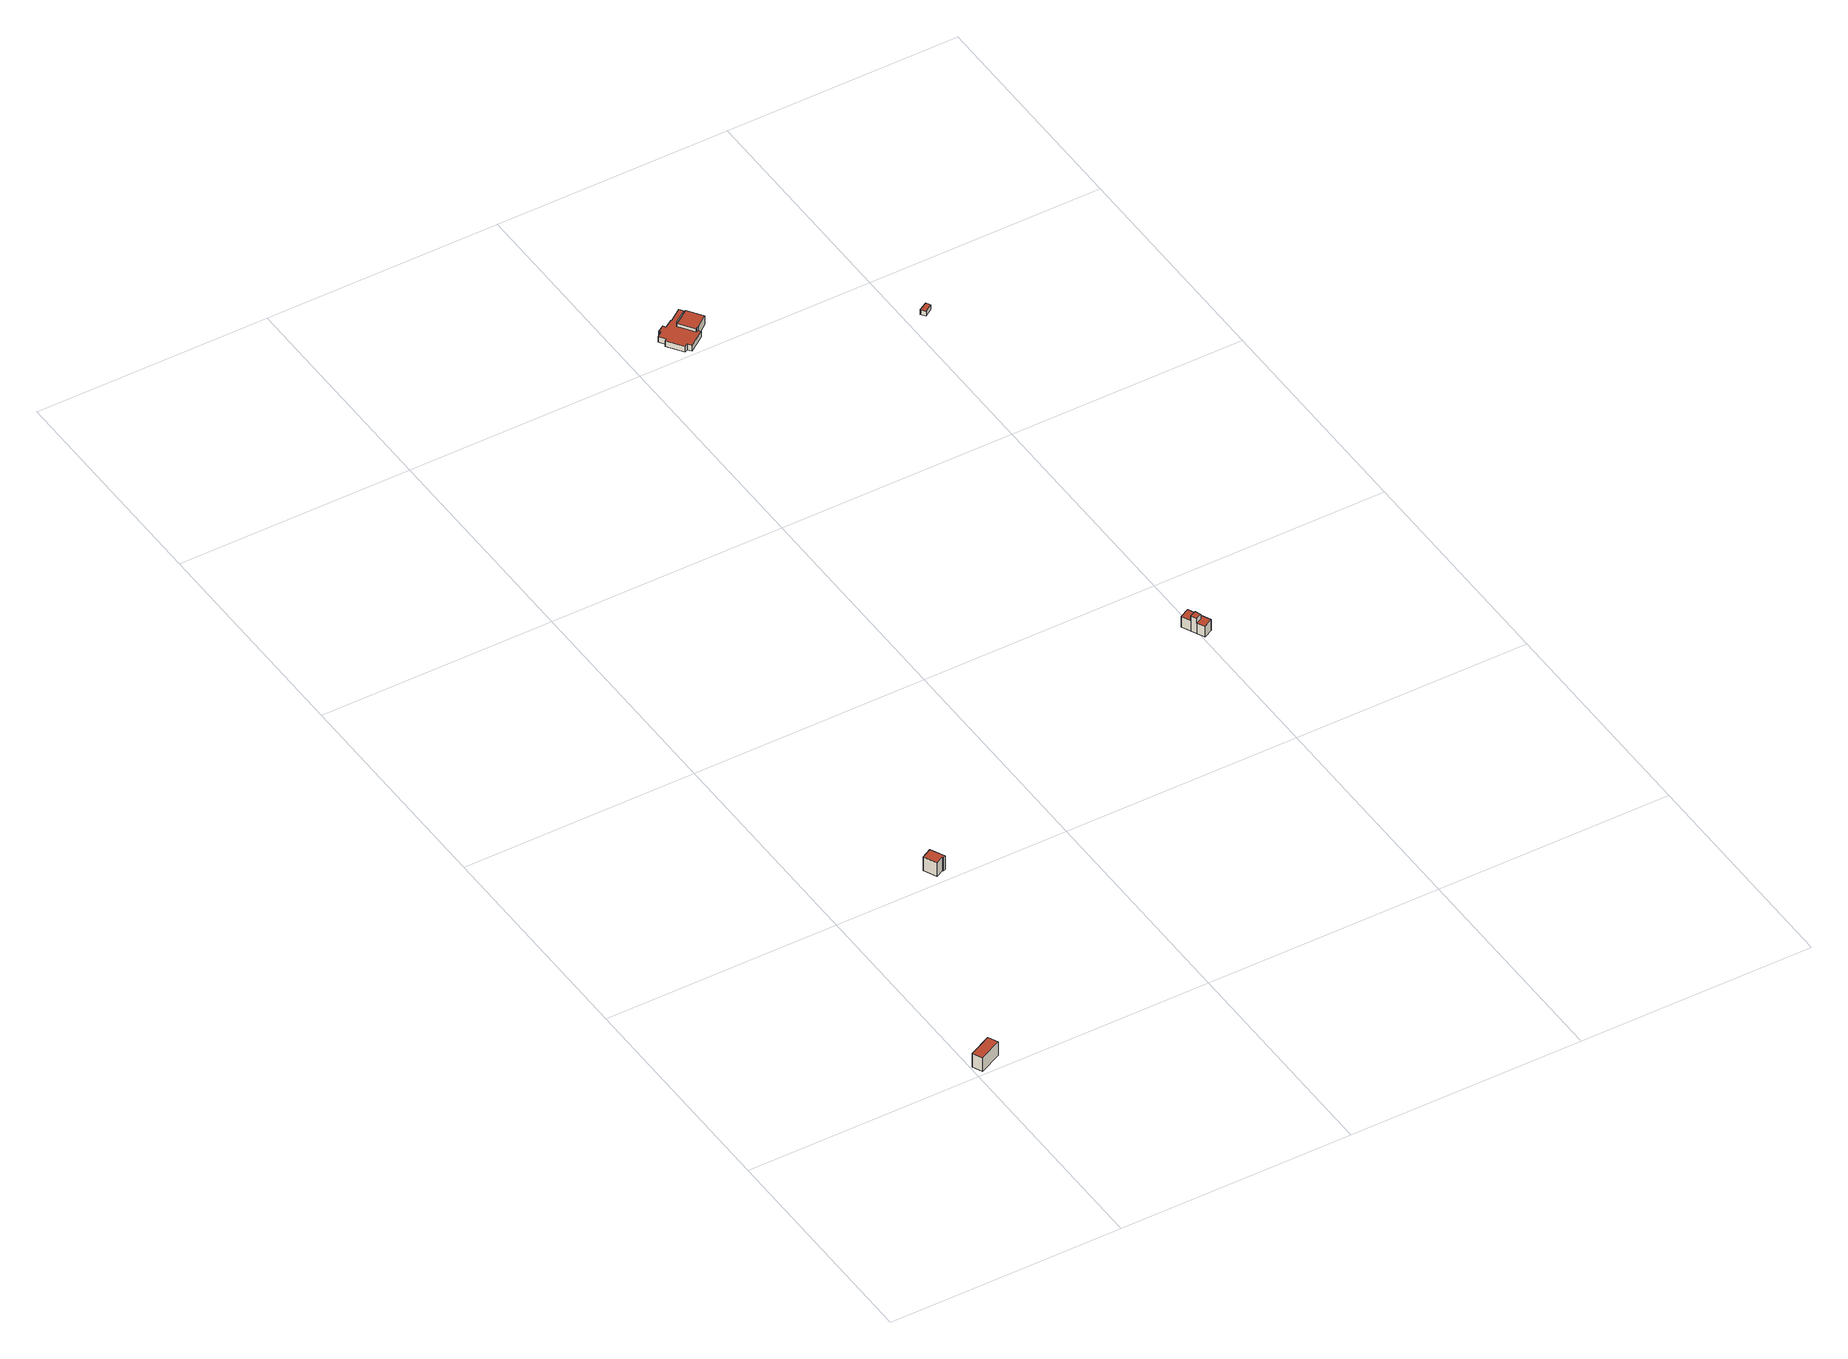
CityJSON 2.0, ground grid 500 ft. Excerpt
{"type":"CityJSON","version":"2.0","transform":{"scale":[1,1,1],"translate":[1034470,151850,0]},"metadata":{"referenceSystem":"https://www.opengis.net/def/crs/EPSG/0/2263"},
"CityObjects":{
"building1":{"type":"Building","attributes":{"name":"Bldg_1210016924","BIN":"4463394"},"geometry":[{"type":"MultiSurface","lod":"2","boundaries":[[[0,1,2,3]],[[4,5,6,7]],[[0,3,7,6]],[[1,0,6,5]],[[2,1,5,4]],[[3,2,4,7]]],"semantics":{"surfaces":[{"type":"RoofSurface","BIN":"4463394"},{"type":"GroundSurface"},{"type":"WallSurface"}],"values":[0,1,2,2,2,2]}}]},
"building2":{"type":"Building","attributes":{"name":"Bldg_1210012941","BIN":"4303791"},"geometry":[{"type":"MultiSurface","lod":"2","boundaries":[[[8,9,10,11,12,13]],[[14,15,16,17,18,19]],[[8,13,19,18]],[[9,8,18,17]],[[10,9,17,16]],[[11,10,16,15]],[[12,11,15,14]],[[13,12,14,19]]],"semantics":{"surfaces":[{"type":"RoofSurface","BIN":"4303791"},{"type":"GroundSurface"},{"type":"WallSurface"}],"values":[0,1,2,2,2,2,2,2]}}]},
"building3":{"type":"Building","attributes":{"name":"Bldg_1210006355","BIN":"4303337"},"geometry":[{"type":"MultiSurface","lod":"2","boundaries":[[[20,21,22,23,24,25,26]],[[27,28,29,30,31,32,33,34,35,36,37,38,39,40,41,42,43,44,45,46]],[[47,48,49,50,51,52,53,54,55,56,57,58,59,60,61,62,63,64,65,66,67]],[[26,25,67,66]],[[20,26,66,65]],[[21,20,65,64]],[[45,44,64,63]],[[46,45,63,62]],[[27,46,62,61]],[[28,27,61,60]],[[29,28,60,59]],[[30,29,59,58]],[[31,30,58,57]],[[32,31,57,56]],[[33,32,56,55]],[[34,33,55,54]],[[35,34,54,53]],[[36,35,53,52]],[[37,36,52,51]],[[38,37,51,50]],[[39,38,50,49]],[[40,39,49,48]],[[41,40,48,47]],[[25,24,47,67]],[[41,24,23,42]],[[42,23,22,43]],[[43,22,21,44]]],"semantics":{"surfaces":[{"type":"RoofSurface","BIN":"4303337"},{"type":"GroundSurface"},{"type":"WallSurface"}],"values":[0,0,1,2,2,2,2,2,2,2,2,2,2,2,2,2,2,2,2,2,2,2,2,2,2,2,2]}}]},
"building4":{"type":"Building","attributes":{"name":"Bldg_1210015616","BIN":"4537187"},"geometry":[{"type":"MultiSurface","lod":"2","boundaries":[[[68,69,70,71]],[[72,73,74,75,76,77,78,79]],[[80,81,82,83,84,85]],[[74,69,68,75]],[[75,68,71,76]],[[76,71,70,77]],[[72,79,85,84]],[[73,72,84,83]],[[74,73,83,82]],[[70,69,82,81]],[[78,77,81,80]],[[79,78,80,85]]],"semantics":{"surfaces":[{"type":"RoofSurface","BIN":"4537187"},{"type":"GroundSurface"},{"type":"WallSurface"}],"values":[0,0,1,2,2,2,2,2,2,2,2,2]}}]},
"building5":{"type":"Building","attributes":{"name":"Bldg_1511008845","BIN":"4591999"},"geometry":[{"type":"MultiSurface","lod":"2","boundaries":[[[86,87,88,89]],[[90,91,92,93]],[[86,89,93,92]],[[87,86,92,91]],[[88,87,91,90]],[[89,88,90,93]]],"semantics":{"surfaces":[{"type":"RoofSurface","BIN":"4591999"},{"type":"GroundSurface"},{"type":"WallSurface"}],"values":[0,1,2,2,2,2]}}]}
},
"vertices":[
[51,49,43],[3,26,43],[13,5,43],[61,28,43],[13,5,10],[3,26,10],[51,49,10],[61,28,10],
[237,554,42],[216,543,42],[229,515,42],[245,523,42],[246,522,42],[252,524,42],[246,522,9],[245,523,9],[229,515,9],[216,543,9],[237,554,9],[252,524,9],
[657,2092,27],[632,2074,27],[624,2069,27],[646,2037,27],[650,2040,27],[654,2041,27],[679,2060,27],[652,2108,20],[624,2088,20],[623,2089,20],[606,2078,20],[602,2084,20],[588,2074,20],[590,2071,20],[580,2063,20],[589,2050,20],[584,2046,20],[608,2013,20],[614,2017,20],[620,2009,20],[655,2034,20],[650,2040,20],[646,2037,20],[624,2069,20],[632,2074,20],[629,2079,20],[658,2099,20],[650,2040,6],[655,2034,6],[620,2009,6],[614,2017,6],[608,2013,6],[584,2046,6],[589,2050,6],[580,2063,6],[590,2071,6],[588,2074,6],[602,2084,6],[606,2078,6],[623,2089,6],[624,2088,6],[652,2108,6],[658,2099,6],[629,2079,6],[632,2074,6],[657,2092,6],[679,2060,6],[654,2041,6],
[1003,861,45],[990,855,45],[996,843,45],[1008,849,45],[1001,884,34],[981,874,34],[990,855,34],[1003,861,34],[1008,849,34],[996,843,34],[1004,827,34],[1023,837,34],[1004,827,8],[996,843,8],[990,855,8],[981,874,8],[1001,884,8],[1023,837,8],
[1050,1883,20],[1032,1873,20],[1038,1863,20],[1055,1874,20],[1038,1863,8],[1032,1873,8],[1050,1883,8],[1055,1874,8]
]}
